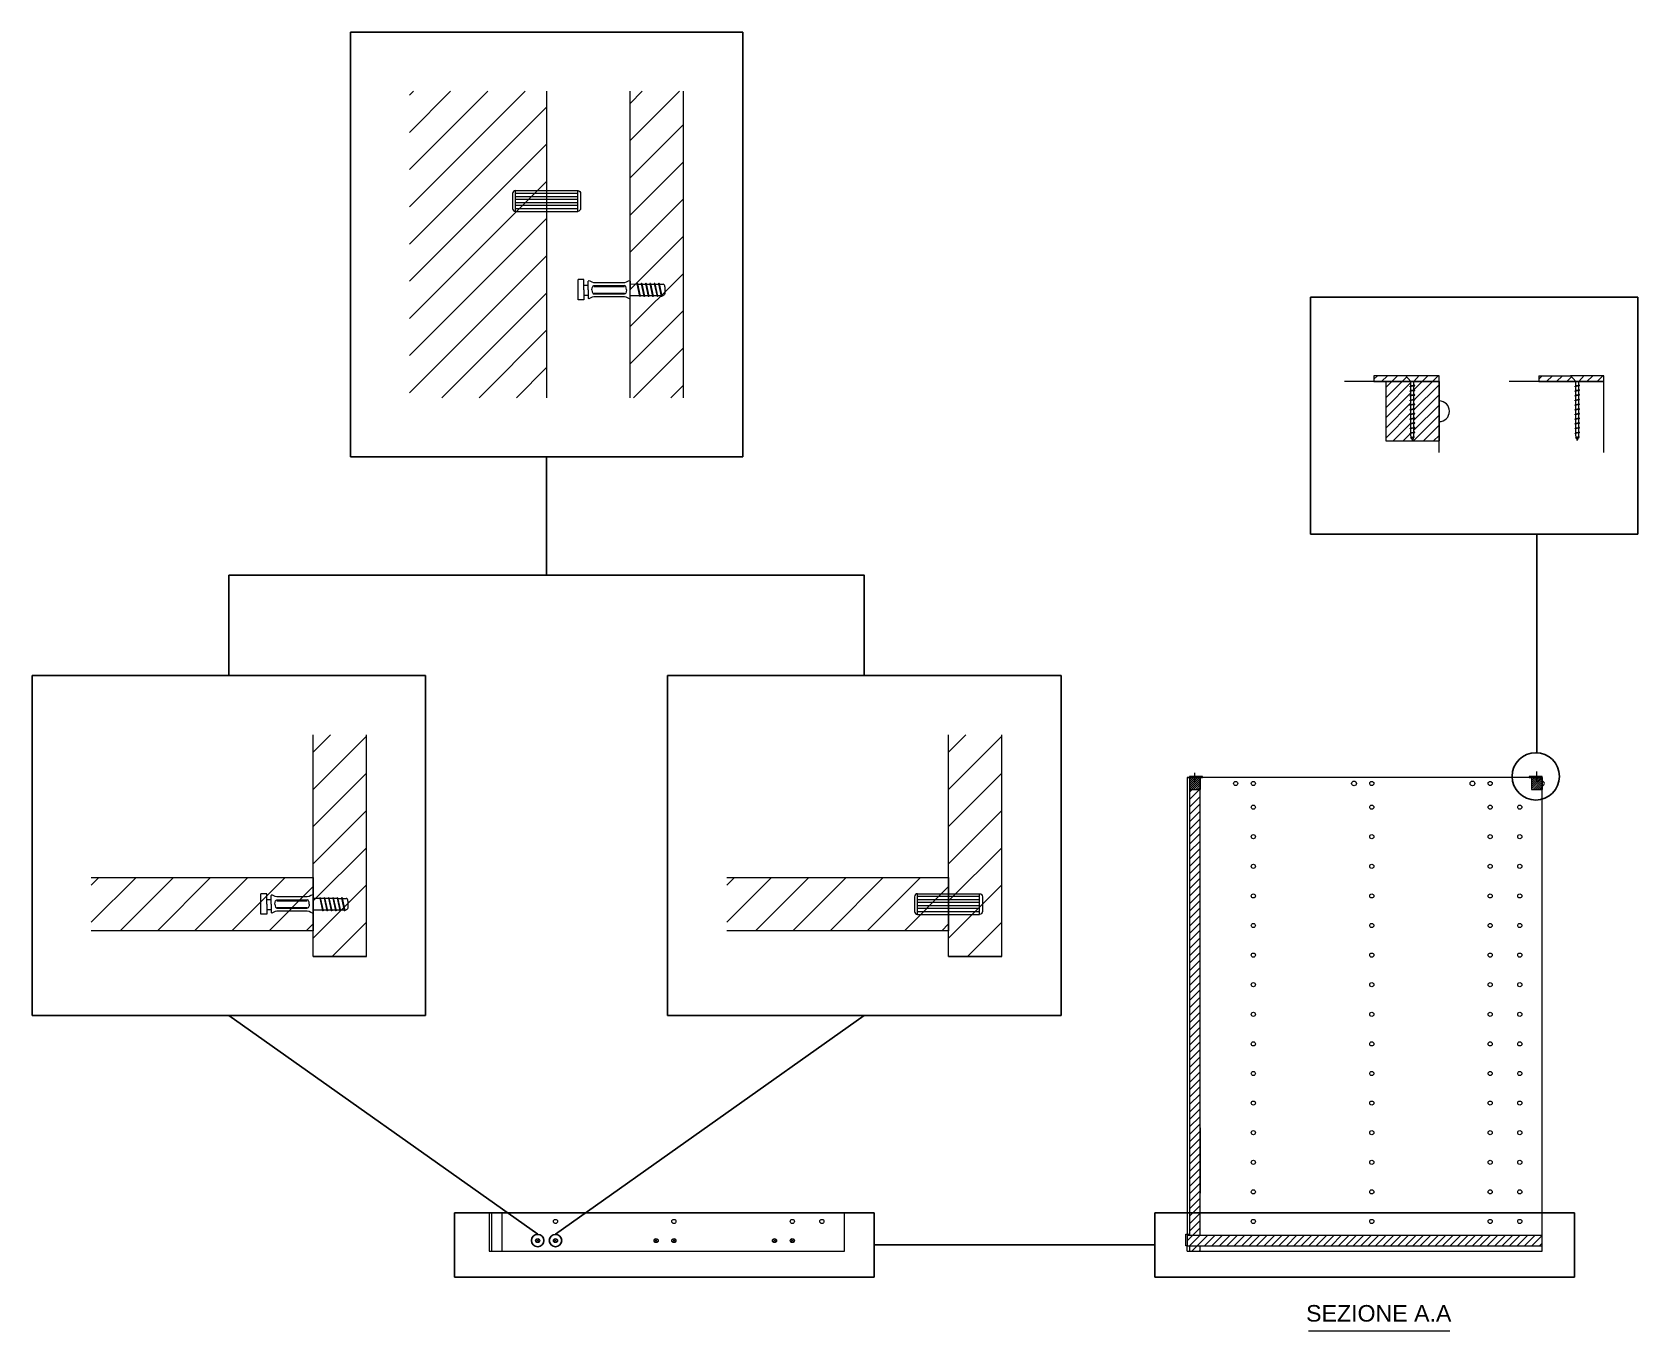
# Model space of a CAD drawing. Header units: millimetres. Extents: x 1472 to 2868, y 139 to 621.
# Drawn here: x 1472.4 to 1743.6, y 389.8 to 609.2 of the extents above; entities that cross this region are included whole.
import ezdxf

# ---------------------------------------------------------------- set-up
doc = ezdxf.new("R2010")
doc.units = ezdxf.units.MM
doc.linetypes.add('CENTERX2', pattern=[4, 2.5, -0.5, 0.5, -0.5])
for name, color, linetype, lineweight in [('A-FURN', 8, 'Continuous', 18), ('G-ANNO-DIM', 3, 'Continuous', 18), ('meccanismi', 4, 'Continuous', 18), ('viti', 2, 'Continuous', 18)]:
    doc.layers.add(name, color=color, linetype=linetype, lineweight=lineweight)
doc.layers.add('ingrandimenti', color=6, linetype='Continuous')
doc.styles.add('underline', font='arial.ttf')
pattern_1 = [(225, (3571.7959, -2421.6403), (0.62861793, -0.62861793), [])]
pattern_2 = [(225, (3571.79592, -2421.64033), (0.170624866, -0.170624866), [])]

msp = doc.modelspace()

# ---------------------------------------------------------------- hatches: boundary and pattern name
at = {"layer": 'A-FURN'}
h = msp.add_hatch(dxfattribs=at)
h.set_pattern_fill('ANSI31', color=256, scale=1.4, angle=180)
h.set_pattern_definition([(225, (3785.1804, -2388.7583), (3.1430896, -3.1430896), [])])
h.paths.add_polyline_path([(1536.11, 547.45), (1559.25, 547.45), (1559.25, 599.21), (1536.11, 599.21)])
h = msp.add_hatch(dxfattribs=at)
h.set_pattern_fill('ANSI31', color=256, scale=1.4, angle=180)
h.set_pattern_definition([(225, (3880.4073, -2388.7583), (3.1430896, -3.1430896), [])])
h.paths.add_polyline_path([(1573.37, 547.45), (1582.37, 547.45), (1582.37, 599.21), (1573.37, 599.21)])
h = msp.add_hatch(dxfattribs=at)
h.set_pattern_fill('ANSI31', color=256, scale=1.4, angle=180)
h.set_pattern_definition([(225, (3826.8456, -2454.3635), (3.1430896, -3.1430896), [])])
h.paths.add_polyline_path([(1519.81, 490.5), (1519.81, 463.04), (1519.81, 453.04), (1528.81, 453.04), (1528.81, 490.5)])
h = msp.add_hatch(dxfattribs=at)
h.set_pattern_fill('ANSI31', color=256, scale=1.4, angle=180)
h.set_pattern_definition([(225, (3934.1767, -2454.3635), (3.1430896, -3.1430896), [])])
h.paths.add_polyline_path([(1627.14, 490.5), (1627.14, 463.04), (1627.14, 453.04), (1636.14, 453.04), (1636.14, 490.5)])
h = msp.add_hatch(dxfattribs=at)
h.set_pattern_fill('ANSI31', color=256, scale=0.28, angle=180)
h.set_pattern_definition(pattern_1)
h.paths.add_polyline_path([(1667.83, 481.27), (1667.83, 405.94), (1669.63, 405.94), (1669.63, 481.27)])
h = msp.add_hatch(dxfattribs=at)
h.set_pattern_fill('ANSI31', color=256, scale=1.399998, angle=180)
h.set_pattern_definition([(225, (9878.7345, -13668.15), (3.1430852, -3.1430852), [])])
h.paths.add_polyline_path([(1482.35, 466.4), (1482.35, 457.4), (1519.81, 457.4), (1519.81, 466.4)])
h = msp.add_hatch(dxfattribs=at)
h.set_pattern_fill('ANSI31', color=256, scale=1.399998, angle=180)
h.set_pattern_definition([(225, (9986.0656, -13668.15), (3.1430852, -3.1430852), [])])
h.paths.add_polyline_path([(1589.68, 466.4), (1589.68, 457.4), (1627.14, 457.4), (1627.14, 466.4)])
h = msp.add_hatch(dxfattribs=at)
h.set_pattern_fill('ANSI31', color=256, scale=0.28, angle=180)
h.set_pattern_definition(pattern_1)
h.paths.add_polyline_path([(1667.43, 405.94), (1667.43, 404.14), (1727.43, 404.14), (1727.43, 405.94)])
h = msp.add_hatch(dxfattribs=at)
h.set_pattern_fill('ANSI31', color=256, scale=0.28, angle=180)
h.set_pattern_definition(pattern_1)
h.paths.add_polyline_path([(1667.83, 404.14), (1667.83, 403.27), (1669.63, 403.27), (1669.63, 404.14)])
at = {"layer": 'meccanismi'}
h = msp.add_hatch(dxfattribs=at)
h.set_pattern_fill('ANSI31', color=256, scale=0.380417, angle=180)
h.set_pattern_definition([(225, (10941.962, -13990.3572), (0.85406116, -0.85406116), [])])
h.paths.add_polyline_path([(1705.75, 542.3), (1705.75, 541.61), (1705.25, 541.5), (1705.25, 542.19)])
h.paths.add_polyline_path([(1705.14, 541.48), (1705.14, 541.48), (1705.85, 541.63), (1705.86, 541.63), (1705.86, 541.63), (1705.86, 541.63), (1705.87, 541.63), (1705.87, 541.63), (1705.87, 541.62), (1705.87, 541.62), (1705.87, 541.62), (1705.87, 541.62), (1705.88, 541.61), (1705.88, 541.61), (1705.88, 541.61), (1705.88, 541.6), (1705.88, 541.6), (1705.88, 541.59), (1705.88, 541.59), (1705.88, 541.58), (1705.88, 541.58), (1705.88, 541.57), (1705.88, 541.57), (1705.88, 541.57), (1705.88, 541.56), (1705.88, 541.56), (1705.87, 541.55), (1705.87, 541.55), (1705.87, 541.55), (1705.87, 541.54), (1705.87, 541.54), (1705.86, 541.54), (1705.86, 541.53), (1705.86, 541.53), (1705.86, 541.53), (1705.85, 541.53), (1705.14, 541.38), (1705.14, 541.38), (1705.14, 541.38), (1705.13, 541.38), (1705.13, 541.38), (1705.13, 541.38), (1705.13, 541.38), (1705.13, 541.39), (1705.12, 541.39), (1705.12, 541.39), (1705.12, 541.4), (1705.12, 541.4), (1705.12, 541.4), (1705.12, 541.41), (1705.12, 541.41), (1705.12, 541.42), (1705.12, 541.42), (1705.12, 541.42), (1705.12, 541.43), (1705.12, 541.43), (1705.12, 541.44), (1705.12, 541.44), (1705.12, 541.45), (1705.12, 541.45), (1705.12, 541.46), (1705.12, 541.46), (1705.13, 541.46), (1705.13, 541.47), (1705.13, 541.47), (1705.13, 541.47), (1705.13, 541.47), (1705.14, 541.48)])
h.paths.add_polyline_path([(1705.75, 543.19), (1705.25, 543.08), (1705.25, 543.77), (1705.75, 543.88)])
h.paths.add_polyline_path([(1706.6, 551.16), (1705.75, 550.16), (1710, 550.16), (1710, 551.16)])
h.paths.add_polyline_path([(1705.25, 550.16), (1704.4, 551.16), (1698.99, 551.16), (1698.99, 550.16)])
h.paths.add_polyline_path([(1705.75, 549.41), (1705.75, 548.72), (1705.25, 548.62), (1705.25, 549.31)])
h.paths.add_polyline_path([(1705.86, 548.65), (1705.85, 548.65), (1705.14, 548.49), (1705.14, 548.49), (1705.14, 548.49), (1705.13, 548.49), (1705.13, 548.49), (1705.13, 548.5), (1705.13, 548.5), (1705.13, 548.5), (1705.13, 548.5), (1705.12, 548.5), (1705.12, 548.51), (1705.12, 548.51), (1705.12, 548.51), (1705.12, 548.52), (1705.12, 548.52), (1705.12, 548.52), (1705.12, 548.53), (1705.12, 548.53), (1705.12, 548.53), (1705.12, 548.54), (1705.12, 548.54), (1705.12, 548.54), (1705.12, 548.55), (1705.12, 548.55), (1705.12, 548.56), (1705.12, 548.56), (1705.12, 548.56), (1705.12, 548.57), (1705.12, 548.57), (1705.12, 548.57), (1705.12, 548.58), (1705.13, 548.58), (1705.13, 548.58), (1705.13, 548.58), (1705.13, 548.59), (1705.13, 548.59), (1705.13, 548.59), (1705.14, 548.59), (1705.14, 548.59), (1705.14, 548.59), (1705.85, 548.75), (1705.86, 548.75), (1705.86, 548.75), (1705.86, 548.75), (1705.86, 548.75), (1705.87, 548.74), (1705.87, 548.74), (1705.87, 548.74), (1705.87, 548.74), (1705.87, 548.74), (1705.87, 548.73), (1705.87, 548.73), (1705.88, 548.73), (1705.88, 548.73), (1705.88, 548.72), (1705.88, 548.72), (1705.88, 548.72), (1705.88, 548.71), (1705.88, 548.71), (1705.88, 548.7), (1705.88, 548.7), (1705.88, 548.7), (1705.88, 548.69), (1705.88, 548.69), (1705.88, 548.68), (1705.88, 548.68), (1705.88, 548.68), (1705.88, 548.67), (1705.87, 548.67), (1705.87, 548.67), (1705.87, 548.66), (1705.87, 548.66), (1705.87, 548.66), (1705.87, 548.66), (1705.87, 548.65), (1705.86, 548.65), (1705.86, 548.65), (1705.86, 548.65)])
h.paths.add_polyline_path([(1705.25, 547.83), (1705.25, 548.52), (1705.75, 548.62), (1705.75, 547.93)])
h.paths.add_polyline_path([(1705.25, 546.24), (1705.25, 546.94), (1705.75, 547.04), (1705.75, 546.35)])
h.paths.add_polyline_path([(1705.14, 547.01), (1705.14, 547.01), (1705.85, 547.17), (1705.86, 547.17), (1705.86, 547.17), (1705.86, 547.17), (1705.86, 547.16), (1705.87, 547.16), (1705.87, 547.16), (1705.87, 547.16), (1705.87, 547.16), (1705.87, 547.16), (1705.87, 547.15), (1705.87, 547.15), (1705.88, 547.15), (1705.88, 547.14), (1705.88, 547.14), (1705.88, 547.14), (1705.88, 547.13), (1705.88, 547.13), (1705.88, 547.13), (1705.88, 547.12), (1705.88, 547.12), (1705.88, 547.11), (1705.88, 547.11), (1705.88, 547.11), (1705.88, 547.1), (1705.88, 547.1), (1705.88, 547.1), (1705.88, 547.09), (1705.87, 547.09), (1705.87, 547.09), (1705.87, 547.08), (1705.87, 547.08), (1705.87, 547.08), (1705.87, 547.07), (1705.87, 547.07), (1705.86, 547.07), (1705.86, 547.07), (1705.86, 547.07), (1705.86, 547.07), (1705.85, 547.07), (1705.14, 546.91), (1705.14, 546.91), (1705.14, 546.91), (1705.13, 546.91), (1705.13, 546.91), (1705.13, 546.91), (1705.13, 546.92), (1705.13, 546.92), (1705.13, 546.92), (1705.12, 546.92), (1705.12, 546.92), (1705.12, 546.93), (1705.12, 546.93), (1705.12, 546.93), (1705.12, 546.94), (1705.12, 546.94), (1705.12, 546.94), (1705.12, 546.95), (1705.12, 546.95), (1705.12, 546.96), (1705.12, 546.96), (1705.12, 546.96), (1705.12, 546.97), (1705.12, 546.97), (1705.12, 546.97), (1705.12, 546.98), (1705.12, 546.98), (1705.12, 546.99), (1705.12, 546.99), (1705.12, 546.99), (1705.12, 547), (1705.13, 547), (1705.13, 547), (1705.13, 547), (1705.13, 547.01), (1705.13, 547.01), (1705.13, 547.01), (1705.14, 547.01)])
h.paths.add_polyline_path([(1705.25, 545.35), (1705.75, 545.46), (1705.75, 544.77), (1705.25, 544.66)])
h.paths.add_polyline_path([(1705.25, 549.41), (1705.25, 550.16), (1700.99, 550.16), (1700.99, 540.15), (1710, 540.15), (1710, 550.16), (1705.75, 550.16), (1705.75, 549.51)])
h = msp.add_hatch(dxfattribs=at)
h.set_pattern_fill('ANSI31', color=256, scale=0.076, angle=180)
h.set_pattern_definition(pattern_2)
h.paths.add_polyline_path([(1667.83, 483.27), (1667.83, 481.27), (1669.63, 481.27), (1669.63, 483.27)])
h.paths.add_polyline_path([(1667.83, 483.47), (1667.83, 483.27), (1669.63, 483.27), (1670.03, 483.27), (1670.03, 483.47)])
h = msp.add_hatch(dxfattribs=at)
h.set_pattern_fill('ANSI31', color=256, scale=0.076, angle=180)
h.set_pattern_definition(pattern_2)
h.paths.add_polyline_path([(1725.63, 483.27), (1725.63, 481.27), (1727.43, 481.27), (1727.43, 483.27)])
h.paths.add_polyline_path([(1725.23, 483.47), (1725.23, 483.27), (1727.43, 483.27), (1727.43, 483.47)])

# ---------------------------------------------------------------- linework, layer by layer
at = {"layer": 'A-FURN'}
for p, q in [((1559.25, 599.21), (1559.25, 547.45)), ((1573.37, 547.44), (1573.37, 599.21)), ((1582.37, 547.44), (1582.37, 599.21)), ((1519.81, 453.04), (1519.81, 490.5)), ((1528.81, 453.04), (1528.81, 490.5)), ((1627.14, 453.04), (1627.14, 490.5)), ((1636.14, 453.04), (1636.14, 490.5)), ((1667.43, 483.27), (1667.83, 483.27)), ((1667.83, 483.27), (1667.83, 405.94)), ((1669.63, 405.94), (1669.63, 483.27)), ((1482.35, 466.4), (1519.81, 466.4)), ((1589.68, 466.4), (1627.14, 466.4)), ((1519.81, 457.4), (1482.35, 457.4)), ((1627.14, 457.4), (1589.68, 457.4)), ((1519.81, 453.04), (1528.81, 453.04)), ((1528.81, 453.04), (1519.81, 453.04)), ((1627.14, 453.04), (1636.14, 453.04)), ((1636.14, 453.04), (1627.14, 453.04)), ((1669.63, 424.07), (1669.63, 413.07)), ((1549.95, 409.73), (1549.95, 403.27)), ((1551.75, 403.27), (1551.75, 409.73)), ((1667.43, 405.94), (1727.43, 405.94)), ((1667.43, 403.27), (1667.43, 404.14)), ((1667.83, 404.14), (1667.83, 403.27)), ((1669.63, 403.27), (1669.63, 404.14))]:
    msp.add_line(p, q, dxfattribs=at)
for points in [[(1710, 550.16), (1694, 550.16)], [(1710, 538.16), (1710, 550.16)], [(1737.85, 550.16), (1721.85, 550.16)], [(1737.85, 538.16), (1737.85, 550.16)], [(1627.14, 463.04), (1627.14, 490.5)], [(1727.43, 483.27), (1667.43, 483.27), (1667.43, 406.14)], [(1667.43, 403.27), (1727.43, 403.27), (1727.43, 483.27)], [(1519.81, 466.4), (1519.81, 457.4)], [(1627.14, 466.4), (1627.14, 457.4)], [(1549.55, 409.73), (1549.55, 403.27), (1609.55, 403.27), (1609.55, 409.73)], [(1667.43, 405.94), (1667.43, 404.14), (1727.43, 404.14), (1727.43, 405.94)], [(1667.83, 403.27), (1669.63, 403.27)]]:
    msp.add_lwpolyline(points, dxfattribs=at)
for centre, radius in [((1675.63, 482.27), 0.35), ((1678.63, 482.27), 0.35), ((1695.63, 482.27), 0.4), ((1698.63, 482.27), 0.35), ((1715.63, 482.27), 0.4), ((1718.63, 482.27), 0.35), ((1678.63, 478.27), 0.35), ((1698.63, 478.27), 0.35), ((1718.63, 478.27), 0.35), ((1723.63, 478.27), 0.35), ((1678.63, 473.27), 0.35), ((1698.63, 473.27), 0.35), ((1718.63, 473.27), 0.35), ((1723.63, 473.27), 0.35), ((1678.63, 468.27), 0.35), ((1698.63, 468.27), 0.35), ((1718.63, 468.27), 0.35), ((1723.63, 468.27), 0.35), ((1678.63, 463.27), 0.35), ((1698.63, 463.27), 0.35), ((1718.63, 463.27), 0.35), ((1723.63, 463.27), 0.35), ((1678.63, 458.27), 0.35), ((1698.63, 458.27), 0.35), ((1718.63, 458.27), 0.35), ((1723.63, 458.27), 0.35), ((1678.63, 453.27), 0.35), ((1698.63, 453.27), 0.35), ((1718.63, 453.27), 0.35), ((1723.63, 453.27), 0.35), ((1678.63, 448.27), 0.35), ((1698.63, 448.27), 0.35), ((1718.63, 448.27), 0.35), ((1723.63, 448.27), 0.35), ((1678.63, 443.27), 0.35), ((1698.63, 443.27), 0.35), ((1718.63, 443.27), 0.35), ((1723.63, 443.27), 0.35), ((1678.63, 438.27), 0.35), ((1698.63, 438.27), 0.35), ((1718.63, 438.27), 0.35), ((1723.63, 438.27), 0.35), ((1678.63, 433.27), 0.35), ((1698.63, 433.27), 0.35), ((1718.63, 433.27), 0.35), ((1723.63, 433.27), 0.35), ((1678.63, 428.27), 0.35), ((1698.63, 428.27), 0.35), ((1718.63, 428.27), 0.35), ((1723.63, 428.27), 0.35), ((1678.63, 423.27), 0.35), ((1698.63, 423.27), 0.35), ((1718.63, 423.27), 0.35), ((1723.63, 423.27), 0.35), ((1678.63, 418.27), 0.35), ((1698.63, 418.27), 0.35), ((1718.63, 418.27), 0.35), ((1723.63, 418.27), 0.35), ((1678.63, 413.27), 0.35), ((1698.63, 413.27), 0.35), ((1718.63, 413.27), 0.35), ((1723.63, 413.27), 0.35), ((1560.75, 408.27), 0.35), ((1580.75, 408.27), 0.35), ((1600.75, 408.27), 0.35), ((1605.75, 408.27), 0.35), ((1678.63, 408.27), 0.35), ((1698.63, 408.27), 0.35), ((1718.63, 408.27), 0.35), ((1723.63, 408.27), 0.35), ((1557.75, 405.04), 0.35), ((1560.75, 405.04), 0.35), ((1577.75, 405.04), 0.35), ((1580.75, 405.04), 0.35), ((1597.75, 405.04), 0.35), ((1600.75, 405.04), 0.35)]:
    msp.add_circle(centre, radius, dxfattribs=at)
at = {"layer": 'G-ANNO-DIM'}
msp.add_line((1687.94, 389.78), (1711.84, 389.78), dxfattribs=at)
at = {"layer": 'ingrandimenti'}
for p, q in [((1592.37, 609.21), (1592.37, 537.44)), ((1538.81, 500.5), (1538.81, 443.04)), ((1646.14, 500.5), (1646.14, 443.04))]:
    msp.add_line(p, q, dxfattribs=at)
for points in [[(1526.12, 609.21), (1526.12, 537.44)], [(1592.37, 609.21), (1526.12, 609.21)], [(1688.28, 564.41), (1688.28, 524.41), (1743.58, 524.41)], [(1743.58, 564.41), (1688.28, 564.41)], [(1743.58, 564.41), (1743.58, 524.41)], [(1559.24, 537.44), (1559.24, 517.44), (1505.58, 517.44), (1505.58, 500.5)], [(1592.37, 537.44), (1526.12, 537.44)], [(1726.53, 487.47), (1726.53, 524.41)], [(1559.24, 517.44), (1612.91, 517.44), (1612.91, 500.5)], [(1472.35, 500.5), (1472.35, 443.04)], [(1538.81, 500.5), (1472.35, 500.5)], [(1579.68, 500.5), (1579.68, 443.04)], [(1646.14, 500.5), (1579.68, 500.5)], [(1538.81, 443.04), (1472.35, 443.04)], [(1505.58, 443.04), (1557.75, 406.1)], [(1612.91, 443.04), (1560.75, 406.1)], [(1646.14, 443.04), (1579.68, 443.04)], [(1614.58, 409.73), (1614.58, 398.87), (1543.72, 398.87), (1543.72, 409.73)], [(1614.58, 409.73), (1543.72, 409.73)], [(1732.86, 409.73), (1732.86, 398.87), (1662, 398.87), (1662, 409.73)], [(1732.86, 409.73), (1662, 409.73)], [(1614.58, 404.3), (1662, 404.3)]]:
    msp.add_lwpolyline(points, dxfattribs=at)
for centre, radius in [((1726.33, 483.47), 4), ((1557.75, 405.04), 1.05), ((1560.75, 405.04), 1.05)]:
    msp.add_circle(centre, radius, dxfattribs=at)
at = {"layer": 'meccanismi', "linetype": 'Continuous'}
for p, q in [((1727.43, 551.16), (1726.84, 550.57)), ((1729.14, 551.16), (1728.14, 550.16)), ((1730.85, 551.16), (1729.85, 550.16)), ((1732.39, 550.99), (1731.56, 550.16)), ((1735.97, 551.16), (1734.97, 550.16)), ((1737.68, 551.16), (1736.68, 550.16))]:
    msp.add_line(p, q, dxfattribs=at)
at = {"layer": 'meccanismi'}
for p in [(1667.23, 406.14), (1667.83, 405.94)]:
    msp.add_line(p, (1667.83, 406.14), dxfattribs=at)
for points in [[(1704.4, 551.16), (1698.99, 551.16), (1698.99, 550.16)], [(1710, 550.16), (1710, 551.16), (1706.6, 551.16)], [(1726.84, 551.16), (1726.84, 550.16)], [(1726.84, 551.16), (1732.24, 551.16)], [(1737.85, 551.16), (1734.45, 551.16)], [(1737.85, 550.16), (1737.85, 551.16)], [(1698.99, 550.16), (1710, 550.16)], [(1700.99, 550.16), (1700.99, 540.15)], [(1710, 550.16), (1710, 540.15)], [(1726.84, 550.16), (1737.85, 550.16)], [(1700.99, 540.15), (1710, 540.15)], [(1670.03, 483.27), (1670.03, 483.47), (1667.83, 483.47), (1667.83, 483.27)], [(1667.83, 483.27), (1670.03, 483.27)], [(1667.83, 483.27), (1667.83, 481.27)], [(1669.63, 483.27), (1669.63, 481.27)], [(1727.43, 483.27), (1727.43, 483.47), (1725.23, 483.47), (1725.23, 483.27)], [(1725.23, 483.27), (1727.43, 483.27)], [(1725.63, 483.27), (1725.63, 481.27)], [(1727.43, 483.27), (1727.43, 481.27)], [(1667.83, 481.27), (1669.63, 481.27)], [(1725.63, 481.27), (1727.43, 481.27)], [(1667.23, 404.14), (1667.23, 406.14)], [(1667.43, 405.94), (1667.43, 404.14), (1667.23, 404.14)], [(1667.83, 405.94), (1667.43, 405.94)]]:
    msp.add_lwpolyline(points, dxfattribs=at)
for centre, radius in [((1710, 545.15), 1.75), ((1727.43, 482.27), 0.35)]:
    msp.add_arc(centre, radius, 270, 90, dxfattribs=at)
at = {"layer": 'viti', "color": 11, "true_color": 0xf27172}
for p, q in [((1553.5, 581.92), (1553.5, 579.43)), ((1554, 578.93), (1554, 582.43)), ((1554, 582.43), (1564.5, 582.43)), ((1564.5, 581.93), (1554, 581.93)), ((1554, 581.43), (1564.5, 581.43)), ((1564.5, 580.93), (1554, 580.93)), ((1554, 580.43), (1564.5, 580.43)), ((1564.5, 578.93), (1564.5, 582.43)), ((1565, 581.92), (1565, 579.43)), ((1564.5, 579.93), (1554, 579.93)), ((1554, 579.43), (1564.5, 579.43)), ((1554, 578.93), (1564.5, 578.93)), ((1621.39, 463.14), (1621.39, 460.65)), ((1621.89, 460.15), (1621.89, 463.65)), ((1621.89, 463.65), (1632.39, 463.65)), ((1632.39, 463.15), (1621.89, 463.15)), ((1621.89, 462.65), (1632.39, 462.65)), ((1632.39, 462.15), (1621.89, 462.15)), ((1621.89, 461.65), (1632.39, 461.65)), ((1632.39, 461.15), (1621.89, 461.15)), ((1632.39, 460.15), (1632.39, 463.65)), ((1632.89, 463.14), (1632.89, 460.65)), ((1621.39, 460.65), (1621.39, 460.56)), ((1621.89, 460.65), (1632.39, 460.65)), ((1621.89, 460.15), (1632.39, 460.15)), ((1560.5, 404.8), (1561, 405.29)), ((1561, 404.8), (1560.5, 405.29)), ((1580.5, 404.8), (1581, 405.29)), ((1581, 404.8), (1580.5, 405.29)), ((1597.5, 404.8), (1598, 405.29)), ((1598, 404.8), (1597.5, 405.29))]:
    msp.add_line(p, q, dxfattribs=at)
at = {"layer": 'viti'}
for p, q in [((1553.5, 579.43), (1553.5, 579.34)), ((1564.56, 563.96), (1564.56, 567.39)), ((1565.54, 567.39), (1564.56, 567.39)), ((1565.54, 565.68), (1565.54, 567.39)), ((1572.39, 566.87), (1567.25, 566.87)), ((1566.27, 566.38), (1565.54, 566.38)), ((1565.54, 565.68), (1565.54, 563.96)), ((1566.27, 564.7), (1565.54, 564.7)), ((1567.25, 566.38), (1572.39, 566.38)), ((1567.25, 566.23), (1572.39, 566.23)), ((1567.25, 565.12), (1572.39, 565.12)), ((1567.25, 564.98), (1572.39, 564.98)), ((1572.39, 564.49), (1567.25, 564.49)), ((1573.37, 564.7), (1574.93, 564.7)), ((1573.38, 566.66), (1574.51, 566.65)), ((1574.49, 566.75), (1574.96, 564.55)), ((1574.59, 566.75), (1575.06, 564.55)), ((1574.61, 566.65), (1575.24, 566.65)), ((1575.03, 564.7), (1575.66, 564.7)), ((1575.22, 566.75), (1575.69, 564.55)), ((1575.32, 566.75), (1575.79, 564.55)), ((1575.34, 566.65), (1575.98, 566.65)), ((1575.76, 564.7), (1576.4, 564.7)), ((1575.96, 566.75), (1576.43, 564.55)), ((1576.06, 566.75), (1576.53, 564.55)), ((1576.08, 566.65), (1576.71, 566.65)), ((1576.49, 564.7), (1577.13, 564.7)), ((1576.69, 566.74), (1577.16, 564.54)), ((1576.79, 566.74), (1577.26, 564.54)), ((1576.81, 566.65), (1577.45, 566.64)), ((1577.23, 564.7), (1577.87, 564.7)), ((1577.43, 566.74), (1577.9, 564.54)), ((1577.53, 566.74), (1578, 564.54)), ((1577.55, 566.64), (1578.19, 566.64)), ((1577.96, 564.7), (1578.6, 564.7)), ((1578.16, 566.75), (1578.63, 564.55)), ((1578.26, 566.75), (1578.73, 564.55)), ((1578.28, 566.64), (1578.95, 566.64)), ((1578.7, 564.7), (1578.95, 564.7)), ((1579.25, 566.17), (1579.25, 565.68)), ((1579.25, 565.67), (1579.25, 565.18)), ((1565.54, 563.96), (1564.56, 563.96)), ((1705.25, 550.16), (1704.35, 551.21)), ((1704.35, 551.21), (1706.64, 551.21)), ((1706.64, 551.21), (1705.75, 550.16)), ((1733.09, 550.16), (1732.2, 551.21)), ((1732.2, 551.21), (1734.49, 551.21)), ((1734.49, 551.21), (1733.59, 550.16)), ((1705.25, 550.16), (1705.75, 550.16)), ((1733.09, 550.16), (1733.59, 550.16)), ((1668.73, 482.47), (1668.73, 484.07)), ((1726.53, 482.67), (1726.53, 484.27)), ((1511, 460.18), (1511, 463.61)), ((1511.98, 463.61), (1511, 463.61)), ((1511.98, 461.9), (1511.98, 463.61)), ((1512.71, 462.6), (1511.98, 462.6)), ((1511.98, 461.9), (1511.98, 460.18)), ((1518.83, 463.09), (1513.69, 463.09)), ((1513.69, 462.6), (1518.83, 462.6)), ((1513.69, 462.45), (1518.83, 462.45)), ((1513.69, 461.34), (1518.83, 461.34)), ((1513.69, 461.2), (1518.83, 461.2)), ((1519.81, 462.88), (1520.95, 462.87)), ((1520.93, 462.97), (1521.4, 460.77)), ((1521.02, 462.97), (1521.5, 460.77)), ((1521.05, 462.87), (1521.68, 462.87)), ((1521.66, 462.97), (1522.13, 460.77)), ((1521.76, 462.97), (1522.23, 460.77)), ((1521.78, 462.87), (1522.42, 462.87)), ((1522.4, 462.97), (1522.87, 460.77)), ((1522.49, 462.97), (1522.96, 460.77)), ((1522.52, 462.87), (1523.15, 462.87)), ((1523.13, 462.96), (1523.6, 460.76)), ((1523.23, 462.96), (1523.7, 460.76)), ((1523.25, 462.87), (1523.89, 462.87)), ((1523.87, 462.96), (1524.34, 460.76)), ((1523.96, 462.96), (1524.44, 460.76)), ((1523.99, 462.86), (1524.62, 462.86)), ((1524.6, 462.97), (1525.07, 460.77)), ((1524.7, 462.97), (1525.17, 460.77)), ((1524.72, 462.86), (1525.38, 462.86)), ((1525.69, 462.39), (1525.69, 461.9)), ((1525.69, 461.89), (1525.69, 461.4)), ((1511.98, 460.18), (1511, 460.18)), ((1512.71, 460.92), (1511.98, 460.92)), ((1518.83, 460.71), (1513.69, 460.71)), ((1519.81, 460.92), (1521.37, 460.92)), ((1521.46, 460.92), (1522.1, 460.92)), ((1522.2, 460.92), (1522.84, 460.92)), ((1522.93, 460.92), (1523.57, 460.92)), ((1523.67, 460.92), (1524.3, 460.92)), ((1524.4, 460.92), (1525.04, 460.92)), ((1525.14, 460.92), (1525.38, 460.92)), ((1557.5, 404.8), (1558, 405.29)), ((1558, 404.8), (1557.5, 405.29)), ((1577.5, 404.8), (1578, 405.29)), ((1578, 404.8), (1577.5, 405.29)), ((1600.5, 404.8), (1601, 405.29)), ((1601, 404.8), (1600.5, 405.29))]:
    msp.add_line(p, q, dxfattribs=at)
at = {"layer": 'viti', "linetype": 'CENTERX2'}
for p, q in [((1705.85, 549.54), (1705.14, 549.38)), ((1705.85, 549.44), (1705.14, 549.28)), ((1705.85, 548.75), (1705.14, 548.59)), ((1705.85, 548.65), (1705.14, 548.49)), ((1705.85, 547.96), (1705.14, 547.8)), ((1733.7, 549.54), (1732.99, 549.38)), ((1733.7, 549.44), (1732.99, 549.28)), ((1733.7, 548.75), (1732.99, 548.59)), ((1733.7, 548.65), (1732.99, 548.49)), ((1733.7, 547.96), (1732.99, 547.8)), ((1705.85, 547.86), (1705.14, 547.7)), ((1705.85, 547.17), (1705.14, 547.01)), ((1705.85, 547.07), (1705.14, 546.91)), ((1705.85, 546.37), (1705.14, 546.22)), ((1705.85, 546.27), (1705.14, 546.12)), ((1705.85, 545.58), (1705.14, 545.43)), ((1705.85, 545.48), (1705.14, 545.33)), ((1733.7, 547.86), (1732.99, 547.7)), ((1733.7, 547.17), (1732.99, 547.01)), ((1733.7, 547.07), (1732.99, 546.91)), ((1733.7, 546.37), (1732.99, 546.22)), ((1733.7, 546.27), (1732.99, 546.12)), ((1733.7, 545.58), (1732.99, 545.43)), ((1733.7, 545.48), (1732.99, 545.33)), ((1733.09, 544.66), (1733.09, 545.35)), ((1733.59, 544.77), (1733.59, 545.46)), ((1705.85, 544.79), (1705.14, 544.64)), ((1705.85, 544.69), (1705.14, 544.54)), ((1705.85, 544), (1705.14, 543.85)), ((1705.85, 543.9), (1705.14, 543.75)), ((1705.85, 543.21), (1705.14, 543.06)), ((1705.85, 543.11), (1705.14, 542.96)), ((1733.7, 544.79), (1732.99, 544.64)), ((1733.7, 544.69), (1732.99, 544.54)), ((1733.7, 544), (1732.99, 543.85)), ((1733.7, 543.9), (1732.99, 543.75)), ((1733.7, 543.21), (1732.99, 543.06)), ((1733.7, 543.11), (1732.99, 542.96)), ((1733.09, 543.87), (1733.09, 544.56)), ((1733.09, 543.08), (1733.09, 543.77)), ((1733.09, 542.29), (1733.09, 542.98)), ((1733.59, 543.98), (1733.59, 544.67)), ((1733.59, 543.19), (1733.59, 543.88)), ((1733.59, 542.4), (1733.59, 543.09)), ((1705.85, 542.42), (1705.14, 542.27)), ((1705.85, 542.32), (1705.14, 542.17)), ((1705.85, 541.63), (1705.14, 541.48)), ((1705.85, 541.53), (1705.14, 541.38)), ((1705.25, 540.96), (1705.33, 540.73)), ((1705.77, 540.82), (1705.26, 540.71)), ((1705.77, 540.72), (1705.26, 540.61)), ((1705.36, 540.63), (1705.5, 540.21)), ((1705.66, 540.7), (1705.5, 540.21)), ((1705.75, 540.96), (1705.7, 540.81)), ((1733.7, 542.42), (1732.99, 542.27)), ((1733.7, 542.32), (1732.99, 542.17)), ((1733.7, 541.63), (1732.99, 541.48)), ((1733.7, 541.53), (1732.99, 541.38)), ((1733.09, 541.5), (1733.09, 542.19)), ((1733.09, 541.5), (1733.09, 542.19)), ((1733.09, 540.96), (1733.09, 541.4)), ((1733.09, 540.96), (1733.17, 540.73)), ((1733.61, 540.82), (1733.11, 540.71)), ((1733.61, 540.72), (1733.11, 540.61)), ((1733.2, 540.63), (1733.34, 540.21)), ((1733.51, 540.7), (1733.34, 540.21)), ((1733.59, 540.96), (1733.54, 540.81)), ((1733.59, 541.61), (1733.59, 542.3)), ((1733.59, 540.96), (1733.59, 541.51))]:
    msp.add_line(p, q, dxfattribs=at)
at = {"layer": 'viti'}
for points in [[(1566.27, 565.68), (1566.27, 567.11)], [(1573.37, 567.11), (1573.37, 565.68)], [(1566.27, 565.68), (1566.27, 564.24)], [(1573.37, 564.24), (1573.37, 565.68)], [(1578.73, 564.55), (1578.73, 564.7), (1578.95, 564.7)], [(1512.71, 461.9), (1512.71, 463.33)], [(1512.71, 461.9), (1512.71, 460.46)], [(1514.43, 462.6), (1514.43, 462.6)], [(1514.43, 461.2), (1514.43, 461.2)], [(1519.81, 463.33), (1519.81, 461.9)], [(1519.81, 460.46), (1519.81, 461.9)], [(1525.17, 460.77), (1525.17, 460.92), (1525.38, 460.92)]]:
    msp.add_lwpolyline(points, dxfattribs=at)
at = {"layer": 'viti', "linetype": 'CENTERX2'}
for points in [[(1705.25, 549.41), (1705.25, 550.16)], [(1705.25, 548.62), (1705.25, 549.31)], [(1705.25, 547.83), (1705.25, 548.52)], [(1705.25, 547.83), (1705.25, 548.52)], [(1705.75, 549.51), (1705.75, 550.16)], [(1705.75, 548.72), (1705.75, 549.41)], [(1705.75, 547.93), (1705.75, 548.62)], [(1733.09, 549.41), (1733.09, 550.16)], [(1733.09, 548.62), (1733.09, 549.31)], [(1733.09, 547.83), (1733.09, 548.52)], [(1733.09, 547.83), (1733.09, 548.52)], [(1733.59, 549.51), (1733.59, 550.16)], [(1733.59, 548.72), (1733.59, 549.41)], [(1733.59, 547.93), (1733.59, 548.62)], [(1705.25, 547.04), (1705.25, 547.73)], [(1705.25, 546.24), (1705.25, 546.94)], [(1705.25, 545.45), (1705.25, 546.14)], [(1705.25, 544.66), (1705.25, 545.35)], [(1705.75, 547.14), (1705.75, 547.83)], [(1705.75, 546.35), (1705.75, 547.04)], [(1705.75, 545.56), (1705.75, 546.25)], [(1705.75, 544.77), (1705.75, 545.46)], [(1733.09, 547.04), (1733.09, 547.73)], [(1733.09, 546.24), (1733.09, 546.94)], [(1733.09, 545.45), (1733.09, 546.14)], [(1733.59, 547.14), (1733.59, 547.83)], [(1733.59, 546.35), (1733.59, 547.04)], [(1733.59, 545.56), (1733.59, 546.25)], [(1705.25, 543.87), (1705.25, 544.56)], [(1705.25, 543.08), (1705.25, 543.77)], [(1705.25, 542.29), (1705.25, 542.98)], [(1705.75, 543.98), (1705.75, 544.67)], [(1705.75, 543.19), (1705.75, 543.88)], [(1705.75, 542.4), (1705.75, 543.09)], [(1705.25, 541.5), (1705.25, 542.19)], [(1705.25, 541.5), (1705.25, 542.19)], [(1705.25, 540.96), (1705.25, 541.4)], [(1705.75, 541.61), (1705.75, 542.3)], [(1705.75, 540.96), (1705.75, 541.51)]]:
    msp.add_lwpolyline(points, dxfattribs=at)
at = {"layer": 'viti', "color": 11, "true_color": 0xf27172}
for points in [[(1554, 582.43), (1553.76, 582.43), (1553.5, 582.16), (1553.5, 581.92)], [(1564.5, 582.43), (1564.74, 582.43), (1565, 582.16), (1565, 581.92)], [(1553.5, 579.43), (1553.5, 579.19), (1553.76, 578.93), (1554, 578.93)], [(1565, 579.43), (1565, 579.19), (1564.73, 578.93), (1564.5, 578.93)], [(1621.89, 463.65), (1621.65, 463.65), (1621.39, 463.38), (1621.39, 463.14)], [(1632.39, 463.65), (1632.63, 463.65), (1632.89, 463.38), (1632.89, 463.14)], [(1621.39, 460.65), (1621.39, 460.41), (1621.66, 460.15), (1621.89, 460.15)], [(1632.89, 460.65), (1632.89, 460.41), (1632.63, 460.15), (1632.39, 460.15)]]:
    msp.add_open_spline(points, degree=3, dxfattribs=at)
at = {"layer": 'viti'}
for points in [[(1567.25, 566.87), (1566.92, 566.87), (1566.27, 567.45), (1566.27, 567.11)], [(1573.37, 567.11), (1573.37, 567.45), (1572.73, 566.87), (1572.39, 566.87)], [(1567.25, 564.49), (1566.92, 564.49), (1566.27, 563.91), (1566.27, 564.24)], [(1566.91, 565.68), (1566.96, 566.19), (1567.08, 566.38), (1567.25, 566.38)], [(1566.91, 565.68), (1566.96, 565.16), (1567.08, 564.98), (1567.25, 564.98)], [(1572.73, 565.68), (1572.68, 566.19), (1572.57, 566.38), (1572.39, 566.38)], [(1572.73, 565.68), (1572.68, 565.16), (1572.57, 564.98), (1572.39, 564.98)], [(1573.37, 564.24), (1573.37, 563.91), (1572.73, 564.49), (1572.39, 564.49)], [(1574.59, 566.75), (1574.58, 566.78), (1574.48, 566.78), (1574.49, 566.75)], [(1575.32, 566.75), (1575.31, 566.78), (1575.22, 566.78), (1575.22, 566.75)], [(1575.79, 564.55), (1575.8, 564.51), (1575.7, 564.51), (1575.69, 564.55)], [(1576.06, 566.75), (1576.05, 566.78), (1575.95, 566.78), (1575.96, 566.75)], [(1576.53, 564.55), (1576.53, 564.52), (1576.44, 564.52), (1576.43, 564.55)], [(1576.79, 566.74), (1576.78, 566.77), (1576.69, 566.77), (1576.69, 566.74)], [(1577.26, 564.54), (1577.27, 564.51), (1577.17, 564.51), (1577.16, 564.54)], [(1577.53, 566.74), (1577.52, 566.77), (1577.42, 566.77), (1577.43, 566.74)], [(1578, 564.54), (1578, 564.51), (1577.91, 564.51), (1577.9, 564.54)], [(1578.26, 566.75), (1578.25, 566.78), (1578.16, 566.78), (1578.16, 566.75)], [(1578.73, 564.55), (1578.74, 564.52), (1578.64, 564.52), (1578.63, 564.55)], [(1579.25, 566.17), (1579.25, 566.35), (1579.13, 566.64), (1578.95, 566.64)], [(1579.25, 565.18), (1579.25, 564.99), (1579.14, 564.7), (1578.95, 564.7)], [(1513.69, 463.09), (1513.35, 463.09), (1512.71, 463.67), (1512.71, 463.33)], [(1513.35, 461.9), (1513.4, 462.41), (1513.52, 462.6), (1513.69, 462.6)], [(1513.35, 461.9), (1513.4, 461.39), (1513.52, 461.2), (1513.69, 461.2)], [(1519.81, 463.33), (1519.81, 463.67), (1519.17, 463.09), (1518.83, 463.09)], [(1519.17, 461.9), (1519.12, 462.41), (1519.01, 462.6), (1518.83, 462.6)], [(1519.17, 461.9), (1519.12, 461.39), (1519.01, 461.2), (1518.83, 461.2)], [(1521.02, 462.97), (1521.02, 463), (1520.92, 463), (1520.93, 462.97)], [(1521.76, 462.97), (1521.75, 463), (1521.65, 463), (1521.66, 462.97)], [(1522.49, 462.97), (1522.49, 463), (1522.39, 463), (1522.4, 462.97)], [(1523.23, 462.96), (1523.22, 462.99), (1523.12, 463), (1523.13, 462.96)], [(1523.96, 462.96), (1523.96, 462.99), (1523.86, 463), (1523.87, 462.96)], [(1524.7, 462.97), (1524.69, 463), (1524.59, 463), (1524.6, 462.97)], [(1525.69, 462.39), (1525.69, 462.58), (1525.57, 462.86), (1525.38, 462.86)], [(1525.69, 461.4), (1525.69, 461.21), (1525.57, 460.92), (1525.38, 460.92)], [(1513.69, 460.71), (1513.35, 460.71), (1512.71, 460.13), (1512.71, 460.46)], [(1519.81, 460.46), (1519.81, 460.13), (1519.17, 460.71), (1518.83, 460.71)], [(1521.5, 460.77), (1521.5, 460.74), (1521.4, 460.74), (1521.4, 460.77)], [(1522.23, 460.77), (1522.24, 460.74), (1522.14, 460.74), (1522.13, 460.77)], [(1522.96, 460.77), (1522.97, 460.74), (1522.87, 460.74), (1522.87, 460.77)], [(1523.7, 460.76), (1523.71, 460.73), (1523.61, 460.73), (1523.6, 460.76)], [(1524.44, 460.76), (1524.44, 460.73), (1524.34, 460.73), (1524.34, 460.76)], [(1525.17, 460.77), (1525.18, 460.74), (1525.08, 460.74), (1525.07, 460.77)]]:
    msp.add_open_spline(points, degree=3, dxfattribs=at)
at = {"layer": 'viti', "linetype": 'CENTERX2'}
for points in [[(1705.14, 549.28), (1705.11, 549.28), (1705.11, 549.38), (1705.14, 549.38)], [(1705.14, 548.49), (1705.11, 548.49), (1705.11, 548.59), (1705.14, 548.59)], [(1705.85, 549.44), (1705.89, 549.44), (1705.89, 549.54), (1705.85, 549.54)], [(1705.85, 548.65), (1705.89, 548.65), (1705.89, 548.75), (1705.85, 548.75)], [(1705.85, 547.86), (1705.89, 547.86), (1705.89, 547.96), (1705.85, 547.96)], [(1732.99, 549.28), (1732.96, 549.28), (1732.96, 549.38), (1732.99, 549.38)], [(1732.99, 548.49), (1732.96, 548.49), (1732.96, 548.59), (1732.99, 548.59)], [(1733.7, 549.44), (1733.73, 549.44), (1733.73, 549.54), (1733.7, 549.54)], [(1733.7, 548.65), (1733.73, 548.65), (1733.73, 548.75), (1733.7, 548.75)], [(1733.7, 547.86), (1733.73, 547.86), (1733.73, 547.96), (1733.7, 547.96)], [(1705.14, 547.7), (1705.11, 547.7), (1705.11, 547.8), (1705.14, 547.8)], [(1705.14, 546.91), (1705.11, 546.91), (1705.11, 547.01), (1705.14, 547.01)], [(1705.14, 546.12), (1705.11, 546.11), (1705.11, 546.21), (1705.14, 546.22)], [(1705.14, 545.33), (1705.11, 545.32), (1705.11, 545.42), (1705.14, 545.43)], [(1705.85, 547.07), (1705.89, 547.07), (1705.89, 547.17), (1705.85, 547.17)], [(1705.85, 546.27), (1705.89, 546.28), (1705.89, 546.38), (1705.85, 546.37)], [(1705.85, 545.48), (1705.89, 545.49), (1705.89, 545.59), (1705.85, 545.58)], [(1732.99, 547.7), (1732.96, 547.7), (1732.96, 547.8), (1732.99, 547.8)], [(1732.99, 546.91), (1732.96, 546.91), (1732.96, 547.01), (1732.99, 547.01)], [(1732.99, 546.12), (1732.96, 546.11), (1732.96, 546.21), (1732.99, 546.22)], [(1732.99, 545.33), (1732.96, 545.32), (1732.96, 545.42), (1732.99, 545.43)], [(1733.7, 547.07), (1733.73, 547.07), (1733.73, 547.17), (1733.7, 547.17)], [(1733.7, 546.27), (1733.73, 546.28), (1733.73, 546.38), (1733.7, 546.37)], [(1733.7, 545.48), (1733.73, 545.49), (1733.73, 545.59), (1733.7, 545.58)], [(1705.14, 544.54), (1705.11, 544.53), (1705.11, 544.63), (1705.14, 544.64)], [(1705.14, 543.75), (1705.11, 543.74), (1705.11, 543.84), (1705.14, 543.85)], [(1705.14, 542.96), (1705.11, 542.95), (1705.11, 543.05), (1705.14, 543.06)], [(1705.85, 544.69), (1705.89, 544.7), (1705.89, 544.8), (1705.85, 544.79)], [(1705.85, 543.9), (1705.89, 543.91), (1705.89, 544.01), (1705.85, 544)], [(1705.85, 543.11), (1705.89, 543.12), (1705.89, 543.22), (1705.85, 543.21)], [(1732.99, 544.54), (1732.96, 544.53), (1732.96, 544.63), (1732.99, 544.64)], [(1732.99, 543.75), (1732.96, 543.74), (1732.96, 543.84), (1732.99, 543.85)], [(1732.99, 542.96), (1732.96, 542.95), (1732.96, 543.05), (1732.99, 543.06)], [(1733.7, 544.69), (1733.73, 544.7), (1733.73, 544.8), (1733.7, 544.79)], [(1733.7, 543.9), (1733.73, 543.91), (1733.73, 544.01), (1733.7, 544)], [(1733.7, 543.11), (1733.73, 543.12), (1733.73, 543.22), (1733.7, 543.21)], [(1705.14, 542.17), (1705.11, 542.16), (1705.11, 542.26), (1705.14, 542.27)], [(1705.14, 541.38), (1705.11, 541.37), (1705.11, 541.47), (1705.14, 541.48)], [(1705.26, 540.61), (1705.23, 540.61), (1705.23, 540.71), (1705.26, 540.71)], [(1705.77, 540.72), (1705.8, 540.73), (1705.8, 540.83), (1705.77, 540.82)], [(1705.85, 542.32), (1705.89, 542.33), (1705.89, 542.43), (1705.85, 542.42)], [(1705.85, 541.53), (1705.89, 541.54), (1705.89, 541.64), (1705.85, 541.63)], [(1732.99, 542.17), (1732.96, 542.16), (1732.96, 542.26), (1732.99, 542.27)], [(1732.99, 541.38), (1732.96, 541.37), (1732.96, 541.47), (1732.99, 541.48)], [(1733.11, 540.61), (1733.08, 540.61), (1733.08, 540.71), (1733.11, 540.71)], [(1733.61, 540.72), (1733.65, 540.73), (1733.65, 540.83), (1733.61, 540.82)], [(1733.7, 542.32), (1733.73, 542.33), (1733.73, 542.43), (1733.7, 542.42)], [(1733.7, 541.53), (1733.73, 541.54), (1733.73, 541.64), (1733.7, 541.63)]]:
    msp.add_open_spline(points, degree=3, dxfattribs=at)

# ---------------------------------------------------------------- texts
at = {"layer": 'G-ANNO-DIM', "style": 'underline'}
msp.add_text('SEZIONE A.A', height=2.7972, dxfattribs=at).set_placement((1687.54, 391.35))

doc.saveas('drawing.dxf')
